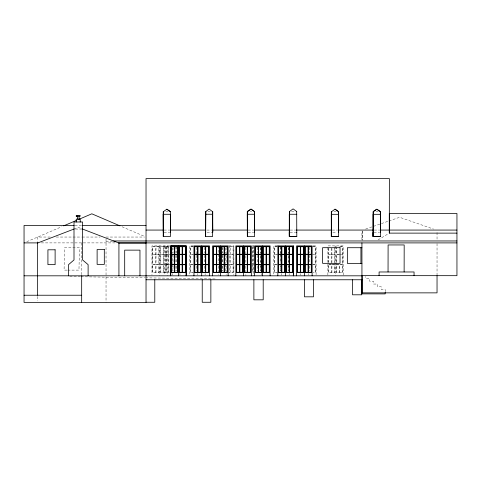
<?xml version="1.0" encoding="UTF-8"?>
<svg xmlns="http://www.w3.org/2000/svg" width="481" height="481" viewBox="0 0 481 481"><rect width="100%" height="100%" fill="white"/><g stroke="black" fill="none" stroke-linecap="round" stroke-linejoin="round"><path stroke-width="0.36" stroke-dasharray="2.4 1.8" d="M378.084 239.893L388.696 233.501M26.762 241.727L61.622 226.749M74.002 229.046L78.265 227.411L82.576 229.064M365.578 229.094L388.666 221.074M388.997 220.959L399.597 217.28L433.501 229.058M207.882 211.466L210.185 211.466M165.873 211.496L168.122 211.496M250.222 211.49L251.713 211.49M291.558 211.484L294.306 211.484M333.94 211.538L336.171 211.538M376.046 211.538L378.168 211.538M74.94 225.475L81.674 225.475M75.433 229.064L81.86 229.064M164.057 230.068L169.312 230.068M206.854 230.068L211.363 230.068M248.154 230.068L253.409 230.068M290.199 230.068L295.46 230.068M332.251 230.068L337.506 230.068M374.302 230.068L379.557 230.068M164.021 232.365L169.673 232.365M207.058 232.335L211.88 232.335M248.13 232.359L253.709 232.359M290.085 232.353L295.671 232.353M332.822 232.407L337.007 232.407M373.941 232.407L379.593 232.407M50.246 237.043L37.602 237.043L37.602 241.516M56.199 237.043L81.493 237.043M82.233 237.043L100.09 237.043M106.036 237.043L144.553 237.043M106.036 241.763L112.704 241.763M41.264 242.899L115.037 242.899M169.625 245.887L151.966 245.887L151.966 275.066M193.32 245.887L189.634 245.887L189.634 275.066M228.722 245.887L233.88 245.887L233.88 275.066M252.206 245.887L253.986 245.887M277.351 245.887L273.665 245.887L273.665 275.066M313.143 245.887L316.095 245.887L316.095 275.066M169.408 246.531L160.353 246.531L160.353 272.45L169.408 272.45M193.146 246.531L190.278 246.531L190.278 272.45L193.146 272.45M228.932 246.531L233.237 246.531L233.237 272.45L228.932 272.45M277.176 246.531L274.308 246.531L274.308 272.45L277.176 272.45M313.299 246.531L315.446 246.531L315.446 272.45L313.299 272.45M340.572 246.531L342.719 246.531L342.719 272.45L336.267 272.45L336.267 262.824M193.344 246.693L190.44 246.693L190.44 254.275L193.344 254.275M277.375 246.693L274.471 246.693L274.471 254.275L277.375 254.275M312.385 246.693L315.289 246.693L315.289 254.275L313.107 254.275M339.658 246.693L342.562 246.693L342.562 254.275L341.107 254.275M170.671 254.275L168.494 254.275L168.494 246.693M227.669 254.275L229.846 254.275L229.846 246.693M339.333 254.275L336.429 254.275L336.429 248.07M193.344 254.599L190.44 254.599L190.44 264.382L193.344 264.382M277.375 254.599L274.471 254.599L274.471 264.382L277.375 264.382M312.385 254.599L315.289 254.599L315.289 264.382L313.107 264.382M339.333 254.599L336.429 254.599L336.429 264.382L339.333 264.382M339.658 254.599L342.562 254.599L342.562 264.382L339.658 264.382M227.669 264.382L229.846 264.382L229.846 254.599M170.671 264.706L168.494 264.706L168.494 272.288M193.344 264.706L190.44 264.706L190.44 272.288L193.344 272.288M277.375 264.706L274.471 264.706L274.471 272.288L277.375 272.288M312.385 264.706L315.289 264.706L315.289 272.288L313.107 272.288M67.051 270.106L64.075 270.106L64.526 247.769L79.419 247.769L78.968 270.106L67.797 270.106M227.669 272.288L229.846 272.288L229.846 264.706M69.781 276.575L80.279 276.743M81.024 276.755L144.751 277.814M145.502 277.826L215.223 278.974M122.018 226.749L144.661 236.454M437.037 232.515L437.037 239.989M437.037 243.602L437.037 275.072M385.185 291.696L385.185 289.538L381.313 289.538L381.313 286.79L377.441 286.79L377.441 284.049L373.569 284.049L373.569 281.307L369.697 281.307L369.697 278.565L365.825 278.565L365.825 276.509M362.283 230.994L362.283 240.253M362.151 231L362.151 240.013M361.928 233.123L361.916 240.109M343.368 275.066L343.368 245.887L327.874 245.887L327.874 275.817M336.267 246.531L336.267 262.085M335.624 245.887L335.624 275.817M334.974 246.531L334.974 262.085M334.974 262.824L334.974 272.45L328.523 272.45L328.523 262.824M334.812 248.07L334.812 254.275L331.908 254.275L331.908 246.693M331.589 248.07L331.589 254.275L328.685 254.275L328.685 248.07M328.523 248.01L328.523 262.085M309.157 247.384L309.157 252.898M309.157 255.297L309.157 263.684M309.157 266.083L309.157 270.911M308.351 273.569L308.351 275.066M300.601 273.569L300.601 275.066M289.153 273.569L289.153 275.066M288.51 248.01L288.51 270.971M288.347 247.384L288.347 252.898M288.347 255.297L288.347 263.684M288.347 266.083L288.347 270.911M281.409 273.569L281.409 275.066M280.766 246.531L280.766 253.198M280.766 253.938L280.766 263.564M280.766 264.303L280.766 270.971M280.603 247.384L280.603 254.275M280.603 255.297L280.603 263.684M280.603 266.083L280.603 270.911M261.357 273.569L261.357 275.066M260.714 248.01L260.714 270.971M260.552 247.384L260.552 252.898M260.552 255.297L260.552 263.684M260.552 266.083L260.552 270.911M257.323 247.384L257.323 252.898M257.323 255.297L257.323 263.684M257.323 266.083L257.323 270.911M253.613 245.887L253.613 275.817M252.97 246.531L252.97 272.45M252.808 246.693L252.808 254.275M252.808 254.599L252.808 264.382M252.808 264.706L252.808 272.288M245.869 247.384L245.869 263.095M245.869 266.089L245.869 275.817M226.136 247.384L226.136 263.095M226.136 266.089L226.136 275.066M225.493 248.01L225.493 253.198M225.493 253.938L225.493 263.564M225.493 264.303L225.493 270.971M222.426 247.384L222.426 252.898M222.426 255.297L222.426 263.684M222.426 266.083L222.426 270.911M222.102 247.384L222.102 252.898M222.102 255.297L222.102 263.684M222.102 266.083L222.102 270.911M218.392 245.887L218.392 263.095M218.392 266.089L218.392 275.066M205.122 273.569L205.122 275.066M204.317 247.384L204.317 252.898M204.317 255.297L204.317 263.684M204.317 266.083L204.317 270.911M197.378 273.569L197.378 275.066M196.573 247.384L196.573 254.275M196.573 255.297L196.573 263.684M196.573 266.083L196.573 270.911M179.948 273.569L179.948 275.066M176.238 246.693L176.238 252.898M176.238 255.297L176.238 263.684M176.238 266.083L176.238 270.911M175.914 246.693L175.914 252.898M175.914 255.297L175.914 263.684M175.914 266.083L175.914 270.911M173.01 247.384L173.01 252.898M173.01 255.297L173.01 264.382M173.01 266.083L173.01 270.911M172.847 248.01L172.847 253.198M172.847 253.938L172.847 263.564M172.847 264.303L172.847 270.971M172.204 273.569L172.204 275.066M168.494 254.599L168.494 264.382M167.454 245.887L167.454 275.817M166.811 246.531L166.811 272.45M166.648 246.693L166.648 254.275M166.648 254.599L166.648 264.382M166.648 264.706L166.648 272.288M165.266 246.693L165.266 254.275M165.266 254.599L165.266 264.382M165.266 264.706L165.266 272.288M165.103 246.531L165.103 272.45M164.46 245.887L164.46 275.066M159.71 245.887L159.71 275.817M106.036 239.063L106.036 302.423M81.674 242.899L81.674 275.066M37.602 296.506L37.602 300.944M159.067 246.531L152.609 246.531L152.609 272.45L159.067 272.45L159.067 246.531M155.676 246.693L152.772 246.693L152.772 254.275L155.676 254.275L155.676 246.693M158.904 246.693L156 246.693L156 254.275L158.904 254.275L158.904 246.693M163.42 246.693L160.516 246.693L160.516 254.275L163.42 254.275L163.42 246.693M168.17 246.693L163.744 246.693L163.744 254.275L168.17 254.275L168.17 246.693M233.075 246.693L230.171 246.693L230.171 254.275L233.075 254.275L233.075 246.693M155.676 254.599L152.772 254.599L152.772 264.382L155.676 264.382L155.676 254.599M158.904 254.599L156 254.599L156 264.382L158.904 264.382L158.904 254.599M163.42 254.599L160.516 254.599L160.516 264.382L163.42 264.382L163.42 254.599M168.17 254.599L163.744 254.599L163.744 264.382L168.17 264.382L168.17 254.599M233.075 254.599L230.171 254.599L230.171 264.382L233.075 264.382L233.075 254.599M331.589 254.599L328.685 254.599L328.685 264.382L331.589 264.382L331.589 254.599M334.812 254.599L331.908 254.599L331.908 264.382L334.812 264.382L334.812 254.599M155.676 264.706L152.772 264.706L152.772 272.288L155.676 272.288L155.676 264.706M158.904 264.706L156 264.706L156 272.288L158.904 272.288L158.904 264.706M163.42 264.706L160.516 264.706L160.516 272.288L163.42 272.288L163.42 264.706M168.17 264.706L163.744 264.706L163.744 272.288L168.17 272.288L168.17 264.706M233.075 264.706L230.171 264.706L230.171 272.288L233.075 272.288L233.075 264.706M331.589 264.706L328.685 264.706L328.685 272.288L331.589 272.288L331.589 264.706M334.812 264.706L331.908 264.706L331.908 272.288L334.812 272.288L334.812 264.706M339.333 264.706L336.429 264.706L336.429 272.288L339.333 272.288L339.333 264.706M342.562 264.706L339.658 264.706L339.658 272.288L342.562 272.288L342.562 264.706"/><path stroke-width="0.72" d="M163.306 235.089L163.306 236.58L170.376 236.58L170.376 211.496L166.829 209.199L163.287 211.736L163.306 232.365M163.287 214.496L163.287 211.496L163.618 211.496M170.376 232.365L170.376 214.273L163.173 214.273L163.306 236.58L163.287 214.273M205.64 232.335L205.537 236.55L212.566 236.55L212.566 211.466M247.318 232.359L247.42 236.568L247.318 214.261L254.569 214.261L254.569 232.359L254.407 211.49L251.004 209.103L247.318 211.49L247.318 236.568L254.569 236.568L254.569 211.508M289.502 211.484L289.279 236.568L289.388 211.484M331.71 211.538L331.313 211.538L331.313 236.622L331.427 214.316M338.648 236.526L331.415 236.616L331.427 211.742L335.035 209.169L338.402 211.538L338.648 232.407L338.648 214.316L331.313 214.316L331.415 236.622L338.648 236.622L338.648 211.58M380.417 236.562L373.196 236.622L373.208 211.754L376.815 209.199L380.417 211.538L380.417 236.622L373.1 236.622L373.1 232.407M296.687 211.484L296.801 236.568L289.376 236.568L289.279 232.353M331.415 236.616L331.313 232.407M380.417 214.316L373.1 214.316L373.196 236.622L373.226 232.407M388.047 271.945L388.107 244.949L404.184 244.949L404.124 271.945M456.95 233.123L389.315 233.123L389.315 213.492L456.95 213.492L456.95 275.679L361.928 275.649M289.388 211.568L293.097 208.874L296.801 211.568M63.684 225.866L76.719 220.274M78.782 219.396L91.817 213.804L119.955 225.866M37.602 243.019L74.092 229.01M296.801 214.261L289.279 214.261L289.376 236.568L296.801 236.538M205.88 211.466L205.64 236.55L205.537 214.243L212.566 214.243L212.74 232.335L212.74 211.466L212.337 211.466M247.318 211.49L247.42 236.568L247.432 211.682L251.004 209.103L254.569 211.682L254.407 214.261M380.417 211.538L380.417 232.407M76.245 216.191L80.225 216.191L80.225 215.578L76.245 215.578L76.245 216.191L77.465 216.246L77.465 219.15M74.188 225.475L24.05 225.475L24.05 302.423L146.032 302.423L146.032 178.577L389.369 178.577L389.315 233.123M82.425 225.475L146.032 225.475M146.032 230.068L163.306 230.068M170.064 230.068L205.351 230.068M212.109 230.068L247.402 230.068M254.16 230.068L289.454 230.068M296.212 230.068L331.499 230.068M338.257 230.068L373.551 230.068M380.309 230.068L456.95 230.068M296.368 232.353L296.801 232.353M113.57 240.963L456.944 240.963M24.05 242.899L37.921 242.899M118.609 242.899L456.95 242.899M82.437 229.01L118.927 243.019L146.032 243.019M277.844 245.887L293.38 245.887L293.38 275.817M361.928 247.715L347.354 247.715L347.354 263.372L361.928 263.372M24.05 275.817L361.928 275.817M146.032 279.768L362.151 279.768M24.05 295.232L81.674 295.232M146.032 302.266L154.786 302.266L154.786 279.768M335.035 209.169L338.648 211.742M166.829 209.199L170.376 211.736M212.566 211.64L209.109 209.037L205.652 211.64L205.652 214.243M437.037 275.679L437.037 292.863L362.151 292.863L362.151 275.649M414.057 275.679L414.057 271.975L379.094 271.975L379.094 275.679M385.185 292.418L385.185 293.897L361.952 293.861L361.928 242.899M380.297 214.316L380.417 211.754L376.815 209.199L373.208 211.538L373.196 236.622M361.73 279.768L361.73 294.805L352.525 294.805L352.525 279.768M360.936 247.715L360.936 263.372M313.468 279.768L313.468 296.825L304.479 296.825L304.479 279.768M312.109 275.817L312.109 245.887L296.621 245.887L296.621 275.817M304.365 245.887L304.365 275.817M293.332 245.887L293.332 275.817M289.388 223.671L289.376 236.568M285.588 245.887L285.588 275.817M277.892 245.887L277.844 275.817M270.1 275.817L270.1 245.887L254.605 245.887L254.605 275.817M263.203 279.768L263.203 299.825L253.878 299.825L253.878 279.768M262.355 245.887L262.355 275.817M251.329 275.817L251.329 245.887L235.84 245.887L235.84 275.817M243.584 245.887L243.584 275.817M228.126 275.817L228.126 245.887L212.638 245.887L212.638 275.817M220.382 245.887L220.382 275.817M210.858 279.768L210.858 302.266L202.23 302.266L202.23 279.768M209.445 275.817L209.445 245.887L193.957 245.887L193.957 275.817M201.701 245.887L201.701 275.817M178.445 245.887L178.445 275.817M139.959 275.817L139.959 250.132L124.693 250.132L124.693 275.817M118.927 243.019L118.927 275.817M88.113 275.817L88.113 264.646L82.576 259.944L82.576 221.988L74.002 221.988L74.002 259.944L68.542 264.646L68.542 275.817M81.674 275.817L81.674 302.423M80.225 221.988L80.225 219.15L76.245 219.15L76.245 221.988M79.058 216.246L79.058 219.15M37.602 242.899L37.602 295.232M205.646 233.742L205.64 236.55L205.64 233.742M170.863 245.887L170.701 275.817L170.701 245.887L186.189 245.887L186.189 275.817L186.351 245.971L170.863 245.887M177.796 246.531L171.344 246.531L171.344 272.45L177.796 272.45L177.796 246.531M185.546 246.531L179.088 246.531L179.088 272.45L185.546 272.45L185.546 246.531M201.058 246.531L194.601 246.531L194.601 272.45L201.058 272.45L201.058 246.531M208.802 246.531L202.345 246.531L202.345 272.45L208.802 272.45L208.802 246.531M219.733 246.531L213.281 246.531L213.281 272.45L219.733 272.45L219.733 246.531M227.483 246.531L221.026 246.531L221.026 272.45L227.483 272.45L227.483 246.531M242.941 246.531L236.484 246.531L236.484 272.45L242.941 272.45L242.941 246.531M250.685 246.531L244.228 246.531L244.228 272.45L250.685 272.45L250.685 246.531M261.706 246.531L255.255 246.531L255.255 272.45L261.706 272.45L261.706 246.531M269.45 246.531L262.999 246.531L262.999 272.45L269.45 272.45L269.45 246.531M284.944 246.531L278.487 246.531L278.487 272.45L284.944 272.45L284.944 246.531M292.688 246.531L286.231 246.531L286.231 272.45L292.688 272.45L292.688 246.531M303.721 246.531L297.264 246.531L297.264 272.45L303.721 272.45L303.721 246.531M311.466 246.531L305.008 246.531L305.008 272.45L311.466 272.45L311.466 246.531M174.411 246.693L171.507 246.693L171.507 254.275L174.411 254.275L174.411 246.693M177.639 246.693L174.735 246.693L174.735 254.275L177.639 254.275L177.639 246.693M182.155 246.693L179.251 246.693L179.251 254.275L182.155 254.275L182.155 246.693M185.383 246.693L182.479 246.693L182.479 254.275L185.383 254.275L185.383 246.693M197.667 246.693L194.763 246.693L194.763 254.275L197.667 254.275L197.667 246.693M200.896 246.693L197.992 246.693L197.992 254.275L200.896 254.275L200.896 246.693M205.411 246.693L202.507 246.693L202.507 254.275L205.411 254.275L205.411 246.693M208.64 246.693L205.736 246.693L205.736 254.275L208.64 254.275L208.64 246.693M216.348 246.693L213.444 246.693L213.444 254.275L216.348 254.275L216.348 246.693M219.576 246.693L216.666 246.693L216.666 254.275L219.576 254.275L219.576 246.693M224.092 246.693L221.188 246.693L221.188 254.275L224.092 254.275L224.092 246.693M227.321 246.693L224.417 246.693L224.417 254.275L227.321 254.275L227.321 246.693M239.55 246.693L236.646 246.693L236.646 254.275L239.55 254.275L239.55 246.693M242.779 246.693L239.875 246.693L239.875 254.275L242.779 254.275L242.779 246.693M247.294 246.693L244.39 246.693L244.39 254.275L247.294 254.275L247.294 246.693M250.523 246.693L247.619 246.693L247.619 254.275L250.523 254.275L250.523 246.693M258.321 246.693L255.417 246.693L255.417 254.275L258.321 254.275L258.321 246.693M261.544 246.693L258.64 246.693L258.64 254.275L261.544 254.275L261.544 246.693M266.065 246.693L263.161 246.693L263.161 254.275L266.065 254.275L266.065 246.693M269.288 246.693L266.384 246.693L266.384 254.275L269.288 254.275L269.288 246.693M281.553 246.693L278.649 246.693L278.649 254.275L281.553 254.275L281.553 246.693M284.782 246.693L281.878 246.693L281.878 254.275L284.782 254.275L284.782 246.693M289.297 246.693L286.393 246.693L286.393 254.275L289.297 254.275L289.297 246.693M292.526 246.693L289.622 246.693L289.622 254.275L292.526 254.275L292.526 246.693M300.33 246.693L297.426 246.693L297.426 254.275L300.33 254.275L300.33 246.693M303.559 246.693L300.655 246.693L300.655 254.275L303.559 254.275L303.559 246.693M308.074 246.693L305.17 246.693L305.17 254.275L308.074 254.275L308.074 246.693M311.303 246.693L308.399 246.693L308.399 254.275L311.303 254.275L311.303 246.693M340.043 247.691L322.619 247.691L322.619 263.341L340.043 263.341L340.043 247.691M104.311 249.525L97.12 249.525L97.12 264.37L104.311 264.37L104.311 249.525M55.117 249.801L47.926 249.801L47.926 264.646L55.117 264.646L55.117 249.801M174.411 254.599L171.507 254.599L171.507 264.382L174.411 264.382L174.411 254.599M177.639 254.599L174.735 254.599L174.735 264.382L177.639 264.382L177.639 254.599M182.155 254.599L179.251 254.599L179.251 264.382L182.155 264.382L182.155 254.599M185.383 254.599L182.479 254.599L182.479 264.382L185.383 264.382L185.383 254.599M197.667 254.599L194.763 254.599L194.763 264.382L197.667 264.382L197.667 254.599M200.896 254.599L197.992 254.599L197.992 264.382L200.896 264.382L200.896 254.599M205.411 254.599L202.507 254.599L202.507 264.382L205.411 264.382L205.411 254.599M208.64 254.599L205.736 254.599L205.736 264.382L208.64 264.382L208.64 254.599M216.348 254.599L213.444 254.599L213.444 264.382L216.348 264.382L216.348 254.599M219.576 254.599L216.666 254.599L216.666 264.382L219.576 264.382L219.576 254.599M224.092 254.599L221.188 254.599L221.188 264.382L224.092 264.382L224.092 254.599M227.321 254.599L224.417 254.599L224.417 264.382L227.321 264.382L227.321 254.599M239.55 254.599L236.646 254.599L236.646 264.382L239.55 264.382L239.55 254.599M242.779 254.599L239.875 254.599L239.875 264.382L242.779 264.382L242.779 254.599M247.294 254.599L244.39 254.599L244.39 264.382L247.294 264.382L247.294 254.599M250.523 254.599L247.619 254.599L247.619 264.382L250.523 264.382L250.523 254.599M258.321 254.599L255.417 254.599L255.417 264.382L258.321 264.382L258.321 254.599M261.544 254.599L258.64 254.599L258.64 264.382L261.544 264.382L261.544 254.599M266.065 254.599L263.161 254.599L263.161 264.382L266.065 264.382L266.065 254.599M269.288 254.599L266.384 254.599L266.384 264.382L269.288 264.382L269.288 254.599M281.553 254.599L278.649 254.599L278.649 264.382L281.553 264.382L281.553 254.599M284.782 254.599L281.878 254.599L281.878 264.382L284.782 264.382L284.782 254.599M289.297 254.599L286.393 254.599L286.393 264.382L289.297 264.382L289.297 254.599M292.526 254.599L289.622 254.599L289.622 264.382L292.526 264.382L292.526 254.599M300.33 254.599L297.426 254.599L297.426 264.382L300.33 264.382L300.33 254.599M303.559 254.599L300.655 254.599L300.655 264.382L303.559 264.382L303.559 254.599M308.074 254.599L305.17 254.599L305.17 264.382L308.074 264.382L308.074 254.599M311.303 254.599L308.399 254.599L308.399 264.382L311.303 264.382L311.303 254.599M174.411 264.706L171.507 264.706L171.507 272.288L174.411 272.288L174.411 264.706M177.639 264.706L174.735 264.706L174.735 272.288L177.639 272.288L177.639 264.706M182.155 264.706L179.251 264.706L179.251 272.288L182.155 272.288L182.155 264.706M185.383 264.706L182.479 264.706L182.479 272.288L185.383 272.288L185.383 264.706M197.667 264.706L194.763 264.706L194.763 272.288L197.667 272.288L197.667 264.706M200.896 264.706L197.992 264.706L197.992 272.288L200.896 272.288L200.896 264.706M205.411 264.706L202.507 264.706L202.507 272.288L205.411 272.288L205.411 264.706M208.64 264.706L205.736 264.706L205.736 272.288L208.64 272.288L208.64 264.706M216.348 264.706L213.444 264.706L213.444 272.288L216.348 272.288L216.348 264.706M219.576 264.706L216.666 264.706L216.666 272.288L219.576 272.288L219.576 264.706M224.092 264.706L221.188 264.706L221.188 272.288L224.092 272.288L224.092 264.706M227.321 264.706L224.417 264.706L224.417 272.288L227.321 272.288L227.321 264.706M239.55 264.706L236.646 264.706L236.646 272.288L239.55 272.288L239.55 264.706M242.779 264.706L239.875 264.706L239.875 272.288L242.779 272.288L242.779 264.706M247.294 264.706L244.39 264.706L244.39 272.288L247.294 272.288L247.294 264.706M250.523 264.706L247.619 264.706L247.619 272.288L250.523 272.288L250.523 264.706M258.321 264.706L255.417 264.706L255.417 272.288L258.321 272.288L258.321 264.706M261.544 264.706L258.64 264.706L258.64 272.288L261.544 272.288L261.544 264.706M266.065 264.706L263.161 264.706L263.161 272.288L266.065 272.288L266.065 264.706M269.288 264.706L266.384 264.706L266.384 272.288L269.288 272.288L269.288 264.706M281.553 264.706L278.649 264.706L278.649 272.288L281.553 272.288L281.553 264.706M284.782 264.706L281.878 264.706L281.878 272.288L284.782 272.288L284.782 264.706M289.297 264.706L286.393 264.706L286.393 272.288L289.297 272.288L289.297 264.706M292.526 264.706L289.622 264.706L289.622 272.288L292.526 272.288L292.526 264.706M300.33 264.706L297.426 264.706L297.426 272.288L300.33 272.288L300.33 264.706M303.559 264.706L300.655 264.706L300.655 272.288L303.559 272.288L303.559 264.706M308.074 264.706L305.17 264.706L305.17 272.288L308.074 272.288L308.074 264.706M311.303 264.706L308.399 264.706L308.399 272.288L311.303 272.288L311.303 264.706"/></g></svg>
